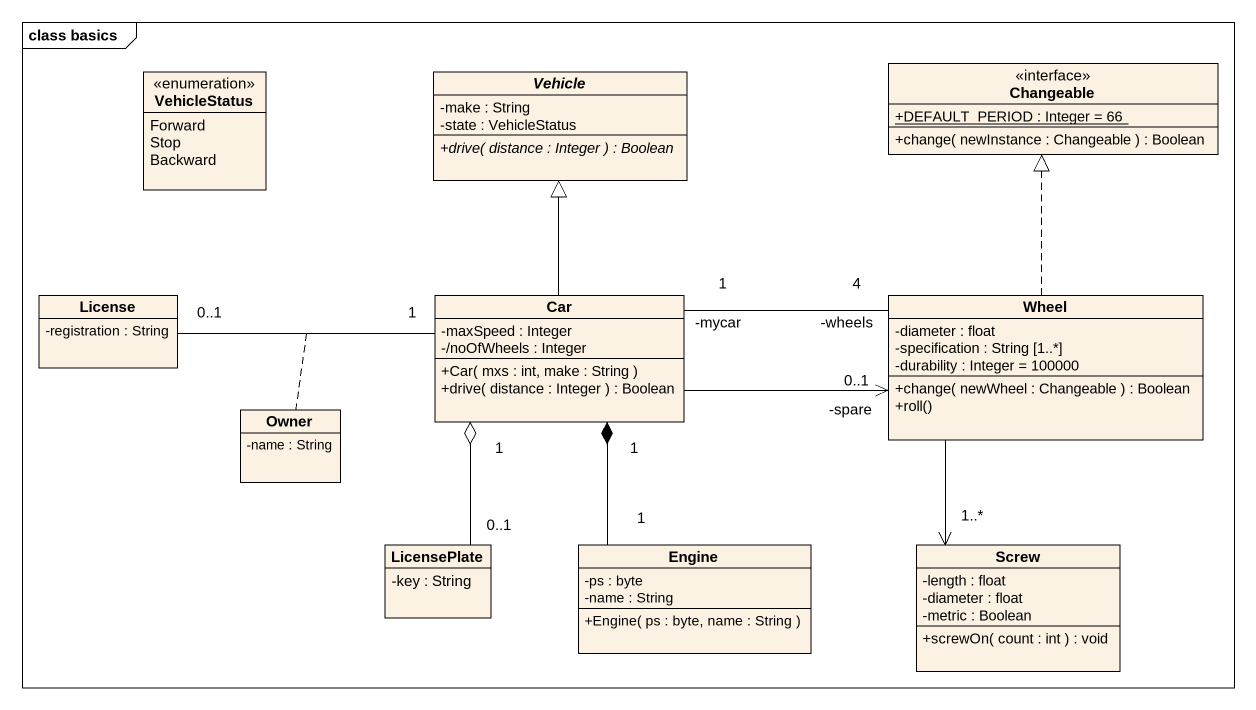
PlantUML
@startuml
mainframe class basics
hide circle
hide empty members
skinparam classAttributeIconSize 0
enum VehicleStatus {
  Forward
  Stop
  Backward
}
abstract class Vehicle {
  -make : String
  -state : VehicleStatus
  {abstract} +drive( distance : Integer ) : Boolean
}
interface Changeable {
  {static} +DEFAULT_PERIOD : Integer = 66
  +change( newInstance : Changeable ) : Boolean
}
class License {
  -registration : String
}
class Car {
  -maxSpeed : Integer
  -/noOfWheels : Integer
  +Car( mxs : int, make : String )
  +drive( distance : Integer ) : Boolean
}
class Wheel {
  -diameter : float
  -specification : String [1..*]
  -durability : Integer = 100000
  +change( newWheel : Changeable ) : Boolean
  +roll()
}
class Owner {
  -name : String
}
class LicensePlate {
  -key : String
}
class Engine {
  -ps : byte
  -name : String
  +Engine( ps : byte, name : String )
}
class Screw {
  -length : float
  -diameter : float
  -metric : Boolean
  +screwOn( count : int ) : void
}
Car -up-|> Vehicle
Car "1" -left- "0..1" License
(Car, License) .. Owner
Car -right-> "-spare\n0..1" Wheel
Car "-mycar\n1" -right- "-wheels\n4" Wheel
Car "1" o-- "0..1" LicensePlate
Car "1" *-- "1" Engine
Wheel .up.|> Changeable
Wheel --> "1..*" Screw
@enduml
